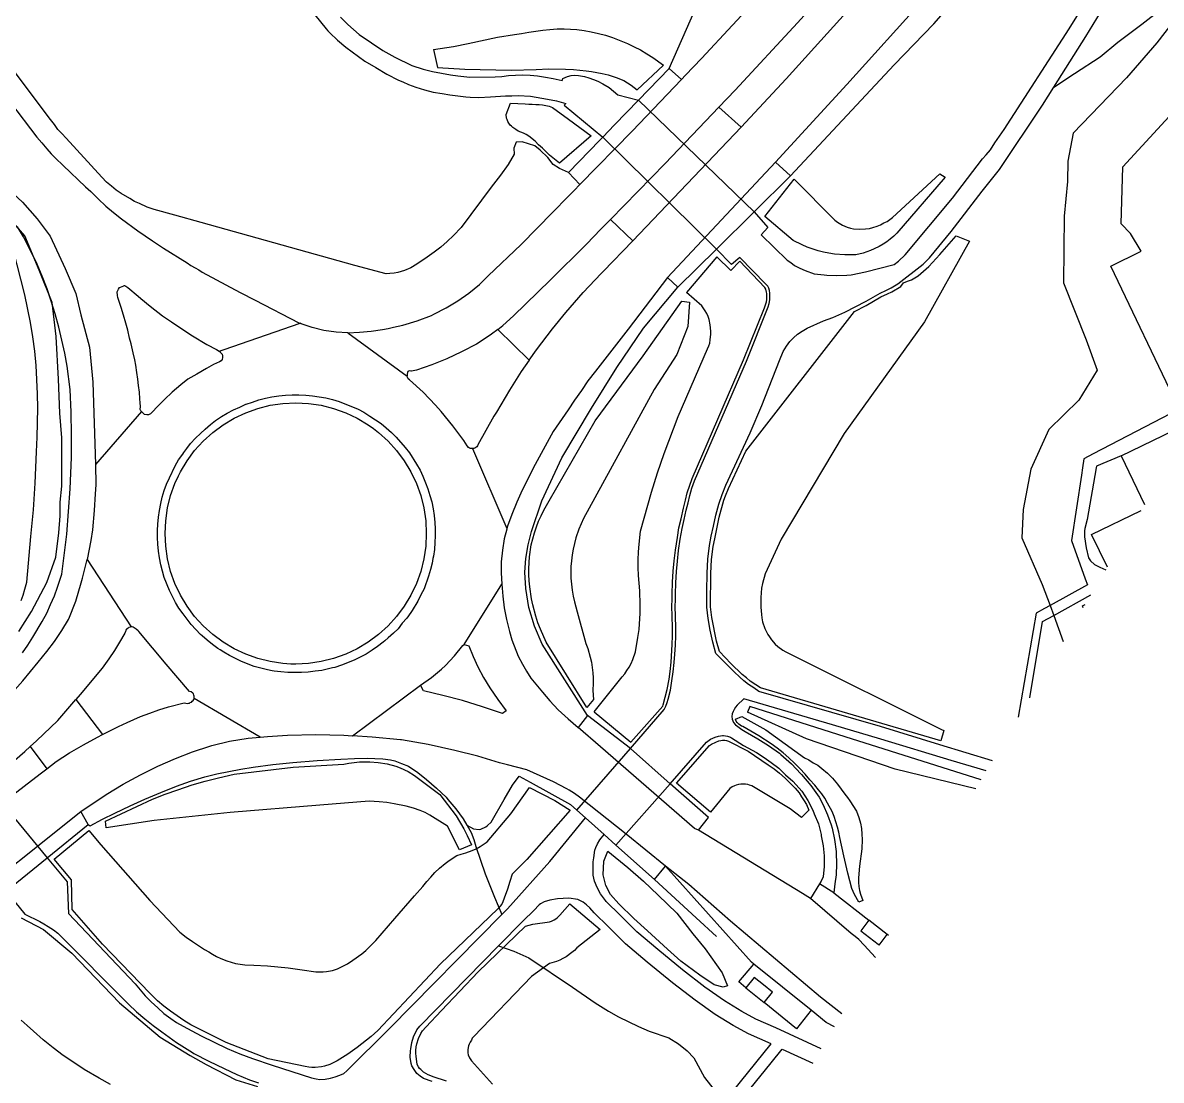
# Model space of a CAD drawing. Header units: millimetres. Extents: x 111502 to 977541, y 8702 to 1044108.
# Drawn here: x 972782.9 to 972962.5, y 472045.1 to 472211.9 of the extents above; entities that cross this region are included whole.
import ezdxf

# ---------------------------------------------------------------- set-up
doc = ezdxf.new("R2010")
doc.units = ezdxf.units.MM
doc.header["$LTSCALE"] = 0.25
doc.layers.add('X HVSS Site Background', color=8, linetype='Continuous')

# ---------------------------------------------------------------- blocks, each defined once
blk = doc.blocks.new('OS MAP')
at = {"layer": 'X HVSS Site Background'}
for points in [[(486744.35, 236833.5), (486736.65, 236823.5), (486731.75, 236817.2), (486723.45, 236806.85), (486715.5, 236797.25), (486705.9, 236785.9), (486705, 236784.85), (486696.65, 236775.15), (486692.3, 236770.2), (486684.1, 236761.1), (486681.55, 236758.25), (486671.75, 236747.7), (486669.25, 236745.05), (486668.6, 236744.4)], [(486800.55, 236896.25), (486799.1, 236894.1), (486797.15, 236891.25), (486793.85, 236886.8), (486792.9, 236885.55), (486786.75, 236877.55), (486781.65, 236870.9), (486775.65, 236862.9), (486769.3, 236854.45), (486760.85, 236843.1), (486750.85, 236829.9), (486750.15, 236829), (486742.4, 236818.95), (486737.4, 236812.6), (486729.05, 236802.25), (486721.05, 236792.55), (486711.45, 236781.15), (486710.5, 236780.05), (486702.1, 236770.35), (486697.75, 236765.35), (486689.5, 236756.15), (486686.9, 236753.3), (486677.05, 236742.7), (486674.5, 236740)], [(486748.25, 236806.45), (486743.05, 236800), (486731.35, 236785.85), (486718.6, 236770.55), (486706.95, 236757.2), (486694.7, 236743.6), (486683.45, 236731.35)], [(486678, 236736.85), (486685.1, 236744.5), (486700.05, 236761.05), (486715.15, 236778.35), (486726.6, 236791.8), (486733.3, 236800), (486742.4, 236811.1), (486759.05, 236832.5), (486770.4, 236847.9), (486776.85, 236856.75), (486798.15, 236884.7), (486799.95, 236886.9), (486801.9, 236889), (486803.95, 236891), (486804.85, 236891.75)], [(486702.14, 236746.7), (486708.4, 236753.16), (486716.48, 236762.34), (486723.54, 236771.93), (486726.91, 236775.9), (486728.37, 236777.56), (486732.75, 236783.39), (486734.48, 236785.2), (486735.71, 236786.12), (486736.69, 236786.63), (486737.73, 236786.94), (486738.83, 236787.03), (486740.34, 236786.78), (486741.01, 236786.53), (486744.04, 236784.84), (486765.02, 236811.17), (486793.95, 236850.4)], [(486614.8, 236754.2), (486615.95, 236753.05), (486617.75, 236751.5), (486619.7, 236750.15), (486621.5, 236748.95), (486623.35, 236747.9), (486626.05, 236746.6), (486627.85, 236746), (486629.3, 236745.65), (486632.15, 236745.1), (486633.3, 236744.95), (486635.2, 236744.75), (486639.2, 236744.8), (486640.25, 236744.85), (486641.3, 236745), (486643.5, 236745.1), (486644.7, 236745.05), (486645.9, 236744.95), (486647.15, 236744.75), (486648.35, 236744.55), (486649.8, 236744.2), (486649.9, 236744.55), (486650.6, 236744.85), (486651.2, 236745), (486651.75, 236745.05), (486652.35, 236745), (486653.3, 236744.85), (486654, 236744.65), (486654.7, 236744.4), (486655.4, 236744.1), (486656.2, 236743.7), (486657.2, 236743.1), (486658.55, 236741.95), (486661.8, 236741.1)], [(486600.05, 236767.85), (486612.55, 236752.35), (486612.8, 236752.05), (486613.1, 236751.75), (486614.35, 236750.6), (486615.65, 236749.5), (486618.65, 236747.3), (486620.35, 236746.25), (486622.1, 236745.2), (486623.95, 236744.3), (486624.65, 236744), (486625.55, 236743.6), (486626.7, 236743.15), (486628.05, 236742.75), (486629.4, 236742.4), (486630.85, 236742.15), (486632.05, 236741.95), (486634.55, 236741.65), (486635.25, 236741.6), (486636.65, 236741.55), (486638.45, 236741.65), (486640.85, 236741.8), (486641.85, 236741.8), (486642.85, 236741.85), (486644.8, 236741.75), (486647.45, 236741.3), (486648.9, 236741), (486650.35, 236740.6), (486650.1, 236740.35), (486656.2, 236735.3)], [(486680.05, 236723.5), (486682.2, 236721.05), (486681.15, 236719.9), (486685.25, 236715.9), (486685.85, 236715.5), (486686.45, 236715.05), (486687.25, 236714.6), (486688.1, 236714.25), (486689.55, 236713.75), (486691.1, 236713.55), (486691.55, 236713.5), (486693.1, 236713.45), (486694.7, 236713.5), (486695.35, 236713.55), (486697.65, 236714.05), (486702.15, 236715.2), (486702.85, 236715.75), (486703.9, 236716.75), (486711.35, 236725.65), (486716.1, 236731.85), (486716.7, 236732.5), (486717.35, 236733.3), (486718.05, 236734.4), (486719.5, 236736.5), (486729.75, 236752.4), (486738.55, 236766.5)], [(486727.35, 236743.18), (486732.4, 236751.15), (486740.5, 236764.45), (486745.65, 236773.05), (486746.35, 236774.1), (486747.1, 236775.1), (486748.05, 236776.2), (486749.05, 236777.25), (486750, 236778.1), (486751, 236778.85), (486751.75, 236779.35), (486752.55, 236779.85), (486753.7, 236780.25), (486762.84, 236761.21)], [(486762.84, 236761.21), (486758.45, 236761.87), (486757.38, 236761.4), (486752.97, 236759.46), (486749.41, 236757.66), (486743.62, 236750.18), (486738.83, 236744.67), (486730.42, 236735.92), (486729.55, 236731.52), (486729.53, 236728.3), (486728.97, 236722.84), (486728.88, 236712.31), (486732.47, 236703.32), (486734.21, 236698.52), (486731.29, 236693.78), (486726.56, 236689.16), (486723.74, 236682.92), (486722.53, 236676.57), (486722.32, 236672.1), (486725.53, 236664.73), (486726.75, 236661.41)], [(486727.35, 236743.18), (486730.63, 236745.31), (486734.66, 236747.98), (486737.47, 236750.26), (486741.23, 236753.1), (486744.3, 236755.47), (486747.75, 236757.93), (486750.88, 236759.57), (486753.51, 236760.81), (486759.11, 236762.23), (486762.84, 236761.21)], [(486650.75, 236729.7), (486649.33, 236730.34), (486648.33, 236730.99), (486647.51, 236732.08), (486646.28, 236733.22), (486645.44, 236733.9), (486643.44, 236734.56), (486642.52, 236734.49), (486642.15, 236733.57), (486642.2, 236732.6), (486641.25, 236731), (486640.05, 236729.3), (486638.55, 236727.4), (486633.85, 236721.05), (486632.65, 236719.8), (486631.65, 236718.85), (486630.65, 236717.95), (486629.6, 236717.15), (486628.5, 236716.35), (486626.85, 236715.25), (486625.9, 236714.7), (486624.9, 236714.25), (486623.85, 236713.95), (486623.25, 236713.85), (486622.6, 236713.8), (486622, 236713.75), (486617.05, 236715.05), (486592.8, 236721.85), (486588.65, 236723), (486585.4, 236723.85), (486584.3, 236724.25), (486583.1, 236724.8), (486582.3, 236725.15), (486581.55, 236725.6), (486580.2, 236726.4), (486579.4, 236726.95), (486578.65, 236727.55), (486577.9, 236728.2), (486577.15, 236728.95), (486571.5, 236735.15), (486570.85, 236735.85), (486570.2, 236736.5), (486569.65, 236737.3), (486569.05, 236738.05), (486557.85, 236752.9)], [(486666.65, 236746.1), (486672.71, 236759.87)], [(486562.75, 236740.75), (486566.9, 236735.3), (486567.7, 236734.4), (486568.45, 236733.45), (486569.15, 236732.65), (486569.85, 236731.95), (486571.05, 236730.8), (486574.59, 236727.47), (486575.4, 236726.7), (486576.55, 236725.55), (486577.8, 236724.4), (486579, 236723.4), (486580.25, 236722.4), (486582.8, 236720.5), (486585.16, 236718.92), (486586.85, 236717.8), (486590.6, 236715.45), (486591.2, 236715.05), (486591.85, 236714.7), (486592.45, 236714.35), (486593, 236714), (486598.95, 236710.8), (486601.35, 236709.56), (486608.25, 236706), (486608.44, 236705.92)], [(486747.15, 236692.4), (486746.82, 236693.08), (486736.32, 236714.93), (486741.12, 236717.28), (486739.47, 236720.09), (486737.97, 236721.63), (486738.24, 236730.62), (486760.11, 236754.35), (486762.93, 236750.04), (486763.63, 236750.55), (486767, 236743.67), (486766.41, 236743.27), (486768.84, 236738.93), (486757.56, 236726.51), (486761.1, 236721.69), (486765.57, 236724.16)], [(486629.5, 236749.1), (486632.65, 236749.6), (486634.95, 236750.05), (486639.55, 236751.05), (486642.25, 236751.5), (486643.35, 236751.65), (486644.5, 236751.85), (486645.6, 236752), (486646.75, 236752.15), (486647.85, 236752.25), (486649, 236752.35), (486650.1, 236752.35), (486652.1, 236752.25), (486653.25, 236752.1), (486654.35, 236751.9), (486655.5, 236751.65), (486656.6, 236751.35), (486657.7, 236751), (486659.05, 236750.5), (486660.1, 236750.05), (486661.15, 236749.55), (486662.15, 236749.05), (486663.15, 236748.45), (486664.1, 236747.85), (486665.75, 236746.65)], [(486629.5, 236749.1), (486630.1, 236746.25), (486634.4, 236746), (486641.75, 236745.85), (486645.65, 236745.95), (486647.6, 236746.05), (486650.3, 236746), (486651.55, 236745.95), (486653.55, 236745.75), (486654.4, 236745.65), (486656.1, 236745.35), (486657.05, 236745.1), (486657.65, 236744.9), (486658.3, 236744.7), (486659.5, 236744.2), (486660.1, 236743.85), (486660.65, 236743.5), (486661.6, 236742.75), (486665.75, 236746.65)], [(486661.8, 236741.1), (486666.65, 236746.1)], [(486668.6, 236744.4), (486666.65, 236746.1)], [(486685.8, 236729.2), (486702.14, 236746.7)], [(486668.6, 236744.4), (486660.8, 236736.25), (486652.55, 236727.8)], [(486717.65, 236636.92), (486709.35, 236639.45), (486700, 236642.3), (486680.8, 236647.85), (486680, 236648.4), (486679.15, 236648.95), (486678.45, 236649.55), (486677.8, 236650.1), (486676.9, 236650.95), (486674, 236653.85), (486673.55, 236655.65), (486673.15, 236657.5), (486672.8, 236659.35), (486672.6, 236661.15), (486672.6, 236663.65), (486672.65, 236666.5), (486672.75, 236668.7), (486673, 236670.85), (486673.3, 236672.35), (486673.65, 236673.9), (486674, 236675.65), (486674.5, 236677.4), (486675, 236678.9), (486675.6, 236680.4), (486679.45, 236688.65), (486681.3, 236692.95), (486684.05, 236700.05), (486684.65, 236701.45), (486685.15, 236702.3), (486685.7, 236703.05), (486686.3, 236703.65), (486686.9, 236704.2), (486687.65, 236704.7), (486688.45, 236705.15), (486691, 236706.3), (486692.5, 236706.85), (486694.4, 236707.7), (486697.75, 236709.4), (486699.95, 236710.7), (486700.85, 236711.1), (486701.7, 236711.5), (486702.75, 236712.15), (486706.75, 236715.25), (486707.75, 236716.25), (486711.15, 236720.4), (486716.05, 236726.75), (486718.8, 236730.2), (486725.55, 236740.35), (486727.35, 236743.18)], [(486549.05, 236740.8), (486549.45, 236740.3), (486553.03, 236735.95), (486554.37, 236734.45), (486556.76, 236732.32), (486561.02, 236728.37), (486564.62, 236725.01), (486566.94, 236722.41), (486569.01, 236719.67), (486571.38, 236714.58), (486573.04, 236710.62), (486573.85, 236707.25), (486575.21, 236702.14), (486575.74, 236696.66), (486576.17, 236683.64)], [(486640.95, 236738.85), (486641.6, 236740.65), (486643.95, 236740.55), (486644.5, 236740.5), (486645.05, 236740.5), (486645.6, 236740.45), (486646.15, 236740.45), (486646.65, 236740.4), (486647.2, 236740.3), (486647.7, 236740.15), (486648.25, 236739.95), (486650.75, 236738.15), (486654.35, 236735.5), (486649.35, 236731.2)], [(486656.2, 236735.3), (486658.05, 236737.25), (486661.8, 236741.1)], [(486680.05, 236723.5), (486661.8, 236741.1)], [(486649.35, 236731.2), (486647.8, 236732.45), (486647.2, 236733), (486646.65, 236733.55), (486646.05, 236734.1), (486645.5, 236734.65), (486644.5, 236735.45), (486644.1, 236735.7), (486643.7, 236735.9), (486643.25, 236736.05), (486642.85, 236736.25), (486642.45, 236736.5), (486642, 236736.8), (486641.8, 236737), (486641.55, 236737.2), (486641.35, 236737.5), (486641.2, 236737.75), (486641.1, 236738.05), (486641, 236738.3), (486640.95, 236738.85)], [(486674.5, 236740), (486666.05, 236731.15), (486657.4, 236722.3)], [(486674.5, 236740), (486678, 236736.85)], [(486678, 236736.85), (486660.9, 236718.95)], [(486650.75, 236729.7), (486655.7, 236734.8), (486656.2, 236735.3)], [(486674.1, 236717.6), (486656.2, 236735.3)], [(486666.4, 236713.15), (486683.45, 236731.35)], [(486685.8, 236729.2), (486683.45, 236731.35)], [(486652.55, 236727.8), (486650.75, 236729.7)], [(486709.35, 236729.5), (486710.2, 236729), (486702.6, 236720.15), (486702.1, 236719.65), (486701.55, 236719.2), (486701, 236718.8), (486700.4, 236718.4), (486699.8, 236718.05), (486699, 236717.65), (486698.45, 236717.4), (486697.25, 236717), (486696.1, 236716.75), (486695.2, 236716.7), (486694.35, 236716.7), (486692.75, 236716.85), (486691.85, 236717), (486691, 236717.15), (486690.15, 236717.35), (486688.45, 236717.95), (486687.65, 236718.3), (486686.2, 236719), (486681.75, 236722.75), (486686.4, 236728.65)], [(486686.4, 236728.65), (486692.8, 236722.2), (486693.2, 236721.9), (486694, 236721.4), (486694.75, 236721.1), (486695.25, 236720.95), (486695.75, 236720.85), (486696.75, 236720.75), (486697.65, 236720.8), (486698.25, 236720.9), (486698.8, 236721.05), (486699.45, 236721.25), (486700, 236721.45), (486700.55, 236721.75), (486701.05, 236722), (486701.9, 236722.6), (486709.35, 236729.5)], [(486564.06, 236657.29), (486566.02, 236660.46), (486568.49, 236665.02), (486569.88, 236669.05), (486570.38, 236672.86), (486570.59, 236675.55), (486570.58, 236677.71), (486570.81, 236680.22), (486570.84, 236687.88), (486570.52, 236691.77), (486570.3, 236697.1), (486569.92, 236703.83), (486569.31, 236709.18), (486567.24, 236714.32), (486564.99, 236719.72), (486561.87, 236723.31)], [(486615.95, 236704.4), (486617.8, 236704.5), (486619.65, 236704.7), (486621.45, 236704.95), (486622.3, 236705.1), (486623.14, 236705.3), (486624.65, 236705.65), (486626.9, 236706.3), (486629.15, 236707.15), (486629.55, 236707.35), (486631.45, 236708.35), (486633.3, 236709.45), (486635.05, 236710.7), (486636.75, 236712.05), (486638.1, 236713.4), (486643.3, 236718.35), (486648.3, 236723.45), (486650.65, 236725.85), (486651.65, 236726.85), (486652.55, 236727.8)], [(486685.8, 236729.2), (486680.05, 236723.5)], [(486564.6, 236653.95), (486565.45, 236655.15), (486566.25, 236656.4), (486567.75, 236658.9), (486568.45, 236660.2), (486569.05, 236661.55), (486569.65, 236662.95), (486570.15, 236664.3), (486570.85, 236666.35), (486571.6, 236672.65), (486571.9, 236676.25), (486572.15, 236679.8), (486572.35, 236684.75), (486572.35, 236688.35), (486572.3, 236691.9), (486572.15, 236695.5), (486571.65, 236699.15), (486571.3, 236701.2), (486570.85, 236703.25), (486570.35, 236705.3), (486569.8, 236707.4), (486569.15, 236709.4), (486568.5, 236711.35), (486567.75, 236713.35), (486566.95, 236715.25), (486565.65, 236717.95), (486564.8, 236719.55), (486563.85, 236721.15)], [(486564.4, 236662.2), (486564.75, 236663.05), (486565, 236664), (486565.3, 236665.1), (486565.95, 236672.3), (486566.35, 236676.5), (486566.65, 236680.7), (486566.85, 236685.65), (486566.95, 236687.95), (486567.05, 236692.55), (486567, 236694.8), (486566.8, 236699.25), (486566.55, 236701.55), (486566.25, 236703.8), (486565.9, 236706.05), (486565, 236710.4), (486561.95, 236722.35)], [(486639.6, 236704.95), (486640.4, 236705.6), (486642.1, 236707.1), (486647.9, 236712.75), (486653.6, 236718.4), (486655.85, 236720.75), (486657.4, 236722.3)], [(486657.4, 236722.3), (486660.9, 236718.95)], [(486680.05, 236723.5), (486674.1, 236717.6)], [(486644.55, 236700.1), (486645.7, 236701.75), (486648.25, 236705.05), (486650.35, 236707.65), (486653.1, 236710.8), (486655.95, 236713.8), (486656.25, 236714.1), (486660.9, 236718.95)], [(486710, 236641.7), (486709.5, 236640.05), (486681.05, 236648.4), (486680.35, 236648.9), (486679.45, 236649.45), (486678.85, 236650), (486678.2, 236650.55), (486676.4, 236652.25), (486674.6, 236654.15), (486674.15, 236655.8), (486673.4, 236659.5), (486673.2, 236661.2), (486673.25, 236666.45), (486673.35, 236668.65), (486673.6, 236670.7), (486673.85, 236671.9), (486674.55, 236675.35), (486675.3, 236678), (486675.55, 236678.7), (486676, 236679.85), (486678.75, 236685.75), (486695.9, 236707.8), (486697.75, 236708.75), (486700.05, 236710.1), (486701.1, 236710.55), (486701.8, 236710.9), (486703.2, 236711.75), (486703.65, 236712.3), (486704.25, 236712.55), (486704.9, 236712.8), (486705.95, 236713.4), (486707.65, 236714.9), (486709.35, 236716.8), (486711.95, 236719.7), (486714.05, 236718.9)], [(486714.05, 236718.9), (486706.95, 236706.15), (486694.25, 236688.55), (486684.35, 236671.85), (486681.8, 236666.4), (486681.4, 236664.9), (486681.25, 236664.15), (486681.15, 236663.4), (486681.1, 236662.65), (486681.1, 236661.15), (486681.15, 236660.55), (486681.2, 236660), (486681.3, 236659.45), (486681.4, 236658.85), (486681.75, 236657.8), (486681.95, 236657.35), (486682.2, 236656.85), (486682.5, 236656.45), (486682.8, 236656), (486683.4, 236655.3), (486683.8, 236654.95), (486684.6, 236654.35), (486685.05, 236654.1), (486685.8, 236653.75), (486709.65, 236641.85), (486710, 236641.7)], [(486660.55, 236638.85), (486665.85, 236645), (486666.05, 236645.3), (486666.15, 236645.55), (486666.35, 236646.1), (486666.5, 236646.65), (486666.85, 236648.05), (486667.1, 236649.5), (486667.3, 236650.95), (486667.45, 236652.4), (486667.55, 236653.75), (486667.65, 236655.15), (486667.7, 236656.6), (486667.7, 236658), (486667.6, 236661.3), (486667.65, 236662.25), (486667.65, 236663.2), (486667.7, 236665), (486667.8, 236666.75), (486667.95, 236668.4), (486668.15, 236670.1), (486668.4, 236671.85), (486668.7, 236673.55), (486669.05, 236675), (486669.35, 236676.45), (486669.65, 236677.6), (486669.9, 236678.75), (486670.25, 236679.9), (486670.65, 236681.05), (486678.85, 236699.95), (486682.3, 236708.5), (486682.45, 236709.05), (486682.55, 236709.6), (486682.55, 236710.7), (486682.5, 236711.1), (486682.4, 236711.45), (486682.2, 236711.8), (486681.85, 236712.15), (486677.8, 236716.3), (486676.5, 236715.2), (486674.1, 236717.6)], [(486674.1, 236717.6), (486668.05, 236711.6)], [(486654.8, 236644.65), (486660.6, 236639.85), (486665.65, 236645.55), (486665.7, 236645.75), (486666.35, 236648.15), (486666.65, 236649.8), (486666.8, 236651), (486666.95, 236652.45), (486667.15, 236655.25), (486667.2, 236656.6), (486667.2, 236658), (486667.1, 236661.35), (486667.15, 236662.3), (486667.15, 236663.2), (486667.2, 236665.1), (486667.3, 236666.8), (486667.45, 236668.45), (486667.65, 236670.15), (486667.95, 236672.15), (486668.2, 236673.65), (486668.55, 236675.1), (486668.9, 236676.75), (486669.25, 236678.05), (486669.5, 236679.2), (486670.3, 236681.45), (486678.4, 236700.15), (486681.7, 236708.35), (486682, 236709.3), (486682.05, 236709.7), (486682.05, 236710.65), (486682, 236710.85), (486681.9, 236711.3), (486681.75, 236711.55), (486677.8, 236715.7), (486676.4, 236714.25), (486674.2, 236716.4), (486669.4, 236710.8)], [(486583.4, 236692.01), (486583.32, 236692.11), (486583.18, 236692.31), (486583.22, 236692.78), (486583.17, 236693.39), (486583.14, 236694.02), (486583.08, 236695.07), (486582.93, 236696.1), (486582.82, 236697.12), (486582.69, 236698.18), (486582.53, 236699.34), (486582.35, 236700.15), (486582.11, 236701.27), (486581.79, 236702.7), (486581.53, 236703.6), (486581.22, 236704.84), (486580.92, 236705.94), (486580.56, 236707.23), (486580.2, 236708.4), (486579.82, 236709.53), (486579.67, 236710.01), (486579.6, 236710.31), (486579.57, 236710.91), (486579.7, 236711.22), (486579.76, 236711.31), (486579.93, 236711.55), (486580.09, 236711.65), (486580.6, 236711.86), (486580.66, 236711.88), (486580.72, 236711.89), (486580.94, 236711.8), (486581.26, 236711.55), (486582.86, 236710.22), (486583.3, 236709.85), (486584.78, 236708.61), (486586.74, 236707.12), (486588.13, 236706.13), (486589.78, 236705.03), (486591.45, 236703.95), (486593.69, 236702.59), (486595.25, 236701.77), (486595.66, 236701.53)], [(486666.4, 236713.15), (486660.2, 236705), (486655.05, 236698.35), (486653.85, 236696.85), (486652.8, 236695.3), (486651.7, 236693.8), (486650.7, 236692.3), (486648.35, 236688.85), (486645.5, 236683.65), (486643.45, 236679.6), (486642.6, 236677.7), (486641.85, 236675.75), (486641.15, 236673.9), (486641.07, 236673.57)], [(486646.6, 236655.3), (486645.39, 236658.13), (486644.53, 236661.08), (486644.03, 236664.11), (486643.9, 236666.66), (486644.04, 236668.82), (486644.4, 236670.96), (486644.94, 236673.07), (486646.55, 236677.9), (486649.72, 236684.72), (486654.39, 236692.52), (486658.38, 236698.93), (486662.62, 236705.17), (486668.05, 236711.6)], [(486666.4, 236713.15), (486668.05, 236711.6)], [(486654.8, 236644.65), (486659.25, 236650.15), (486659.65, 236650.65), (486660, 236651.15), (486660.35, 236651.7), (486660.65, 236652.25), (486660.95, 236652.9), (486661.35, 236654.1), (486661.7, 236656.35), (486661.9, 236657.6), (486662.1, 236660.2), (486662.1, 236661.5), (486662.05, 236663.7), (486661.9, 236664.95), (486661.8, 236666.15), (486661.75, 236667.4), (486661.75, 236668.6), (486661.8, 236669.85), (486661.9, 236671.1), (486662.15, 236673.15), (486663.85, 236679.3), (486664.8, 236682.35), (486665.85, 236685.4), (486668.1, 236691.2), (486672.7, 236701.9), (486672.9, 236702.35), (486673.05, 236702.8), (486673.15, 236703.3), (486673.25, 236704.2), (486673.25, 236704.7), (486673.15, 236705.7), (486672.95, 236706.5), (486672.8, 236707), (486672.6, 236707.45), (486672.35, 236707.9), (486671.8, 236708.7), (486669.4, 236710.8)], [(486654.7, 236646.6), (486653.65, 236645.3), (486647.25, 236655.65), (486646.35, 236657.65), (486645.95, 236658.7), (486645.6, 236659.75), (486645.15, 236661.5), (486644.95, 236662.45), (486644.65, 236664.35), (486644.55, 236665.3), (486644.5, 236666.3), (486644.5, 236667.25), (486644.6, 236669.1), (486644.9, 236671), (486645.15, 236671.95), (486645.4, 236672.85), (486645.7, 236673.8), (486646.05, 236674.7), (486646.45, 236675.55), (486646.9, 236676.45), (486647.75, 236677.9), (486655, 236690.55), (486662.55, 236700.8), (486668.65, 236709.4), (486669.85, 236709.25)], [(486669.85, 236709.25), (486669.6, 236705.4), (486667.85, 236701), (486664.3, 236695.5), (486654.05, 236676.75), (486653.15, 236675.15), (486652.75, 236674.3), (486652.4, 236673.45), (486651.95, 236672.1), (486651.7, 236671.2), (486651.5, 236670.3), (486651.35, 236669.4), (486651.25, 236668.45), (486651.15, 236667.55), (486651.15, 236665.7), (486651.25, 236664.75), (486651.35, 236663.85), (486651.5, 236662.9), (486651.7, 236662), (486652.15, 236660.4), (486653.5, 236655.4), (486653.8, 236654.65), (486654.2, 236653.25), (486654.4, 236652.45), (486654.5, 236651.65), (486654.6, 236650.8), (486654.65, 236650), (486654.65, 236649.15), (486654.6, 236648), (486654.7, 236646.6)], [(486595.66, 236701.53), (486596.45, 236701.8), (486608.44, 236705.92)], [(486615.95, 236704.4), (486614.1, 236704.5), (486612.15, 236704.8), (486610.35, 236705.25), (486608.6, 236705.85), (486608.44, 236705.92)], [(486615.95, 236704.4), (486625.3, 236697.6)], [(486639.6, 236704.95), (486638.65, 236704.2), (486638.4, 236704.05), (486636.25, 236702.65), (486634, 236701.45), (486633.9, 236701.4), (486631.6, 236700.3), (486629.2, 236699.35), (486626.8, 236698.55), (486626, 236698.35), (486625.9, 236698.4), (486625.7, 236698.45), (486625.55, 236698.4), (486625.45, 236698.3), (486625.35, 236698.15), (486625.3, 236697.9), (486625.3, 236697.6)], [(486639.6, 236704.95), (486644.55, 236700.1)], [(486595.66, 236701.53), (486595.69, 236701.51), (486595.83, 236701.38), (486595.92, 236701.29), (486596.11, 236701.04), (486596.2, 236700.78), (486596.2, 236700.54), (486596.11, 236700.22), (486595.96, 236700.02), (486595.73, 236699.86), (486595.25, 236699.63), (486594.76, 236699.4), (486593.65, 236698.81), (486592.11, 236697.9), (486590.72, 236697.11), (486589.59, 236696.2), (486588.24, 236695.06), (486587.04, 236693.91), (486586.01, 236692.89), (486584.99, 236691.81), (486584.8, 236691.66), (486584.51, 236691.46), (486584.23, 236691.48), (486583.86, 236691.56), (486583.5, 236691.89), (486583.4, 236692.01)], [(486644.55, 236700.1), (486643.3, 236698.3), (486641.45, 236695.4), (486639.4, 236691.9), (486639, 236691.3), (486636.45, 236686.75), (486636.4, 236686.6), (486636.3, 236686.45), (486636, 236686.25), (486635.85, 236686.2), (486635.65, 236686.15)], [(486635.65, 236686.15), (486635.5, 236686.15), (486635.3, 236686.2), (486635.15, 236686.25), (486635, 236686.35), (486634.8, 236686.6), (486634.25, 236687.45), (486632.55, 236689.75), (486630.7, 236692), (486629.8, 236693), (486627.85, 236695.05), (486625.7, 236697), (486625.5, 236697.15), (486625.4, 236697.3), (486625.35, 236697.4), (486625.3, 236697.6)], [(486592.7, 236656.85), (486592, 236657.6), (486591.25, 236658.4), (486589.95, 236660.1), (486589.3, 236661), (486588.75, 236661.9), (486588.3, 236662.85), (486587.8, 236663.8), (486587, 236665.8), (486586.7, 236666.85), (486586.45, 236667.85), (486586.25, 236668.95), (486586.1, 236670), (486586, 236671.1), (486585.95, 236672.15), (486585.95, 236673.25), (486586, 236674.25), (486586.1, 236675.35), (486586.25, 236676.4), (486586.45, 236677.5), (486586.65, 236678.5), (486587, 236679.55), (486587.35, 236680.55), (486587.8, 236681.55), (486588.7, 236683.45), (486589.25, 236684.4), (486589.9, 236685.3), (486590.07, 236685.52), (486590.55, 236686.15), (486591.15, 236686.95), (486591.9, 236687.8), (486592.7, 236688.55), (486593.45, 236689.25), (486594.3, 236689.95), (486595.1, 236690.6), (486596.05, 236691.2), (486596.9, 236691.75), (486597.9, 236692.3), (486598.9, 236692.7), (486599.85, 236693.15), (486599.9, 236693.17), (486600.9, 236693.5), (486601.9, 236693.85), (486602.95, 236694.1), (486603.95, 236694.3), (486605.05, 236694.5), (486606.1, 236694.6), (486607.2, 236694.65), (486608.25, 236694.65), (486609.35, 236694.6), (486610.4, 236694.5), (486611.45, 236694.35), (486612.5, 236694.15), (486613.55, 236693.9), (486614.6, 236693.6), (486617.6, 236692.4), (486618.5, 236691.9), (486619.45, 236691.3), (486620.3, 236690.7), (486621.2, 236690.1), (486622, 236689.45), (486622.85, 236688.7), (486623.6, 236687.95), (486625, 236686.35), (486625.7, 236685.5), (486626.8, 236683.7), (486627.35, 236682.75), (486627.8, 236681.8), (486628.2, 236680.75), (486628.6, 236679.8), (486628.9, 236678.75), (486629.2, 236677.75), (486629.4, 236676.65), (486629.6, 236675.6), (486629.7, 236674.5), (486629.75, 236673.5), (486629.75, 236673.06), (486629.75, 236672.4), (486629.7, 236671.35), (486629.65, 236670.25), (486629.45, 236669.2), (486629.38, 236668.82), (486629.25, 236668.1), (486629, 236667.1), (486628.7, 236666.05), (486628, 236664.05), (486627.5, 236663.1), (486627, 236662.1), (486626.09, 236660.61), (486625.9, 236660.3), (486625.25, 236659.4), (486624.55, 236658.6), (486623.9, 236657.75), (486623.15, 236657.05), (486622.3, 236656.3), (486621.82, 236655.85), (486621.55, 236655.6), (486620.65, 236654.95), (486619.8, 236654.35), (486618.85, 236653.75), (486617.9, 236653.25), (486616.95, 236652.8), (486614.95, 236652), (486613.9, 236651.65), (486613.53, 236651.56), (486612.9, 236651.4), (486611.85, 236651.15), (486610.8, 236651.05), (486609.7, 236650.9), (486608.65, 236650.85), (486606.5, 236650.85), (486605.4, 236650.95), (486604.35, 236651.05), (486604, 236651.12), (486603.3, 236651.25), (486602.25, 236651.5), (486601.2, 236651.8), (486599.2, 236652.6), (486597.3, 236653.5), (486596.4, 236654.05), (486595.83, 236654.41), (486595.45, 236654.65), (486594.6, 236655.25), (486593.75, 236655.95), (486592.95, 236656.65), (486592.7, 236656.85)], [(486583.4, 236692.01), (486576.17, 236683.64)], [(486589.23, 236681.86), (486589.55, 236682.49), (486590.59, 236684.22), (486591.79, 236685.85), (486593.15, 236687.35), (486594.65, 236688.7), (486596.28, 236689.91), (486598.01, 236690.95), (486599.84, 236691.82), (486601.74, 236692.5), (486603.71, 236692.99), (486605.71, 236693.29), (486607.73, 236693.38), (486609.75, 236693.29), (486611.75, 236692.99), (486613.71, 236692.5), (486615.62, 236691.82), (486617.45, 236690.95), (486619.18, 236689.91), (486620.01, 236689.33), (486620.81, 236688.7), (486622.3, 236687.35), (486623.66, 236685.85), (486624.87, 236684.22), (486625.91, 236682.49), (486626.77, 236680.66), (486627.45, 236678.76), (486627.95, 236676.79), (486628.24, 236674.79), (486628.34, 236672.77), (486628.24, 236670.75), (486627.95, 236668.75), (486627.45, 236666.79), (486626.77, 236664.88), (486625.91, 236663.05), (486624.87, 236661.32), (486623.66, 236659.7), (486622.3, 236658.2), (486620.81, 236656.84), (486619.18, 236655.63), (486617.45, 236654.59), (486615.62, 236653.73), (486613.71, 236653.05), (486611.75, 236652.55), (486609.75, 236652.26), (486607.73, 236652.16), (486606.96, 236652.17), (486605.71, 236652.26), (486603.71, 236652.55), (486601.74, 236653.05), (486599.84, 236653.73), (486598.01, 236654.59), (486596.28, 236655.63), (486594.65, 236656.84), (486593.15, 236658.2), (486591.79, 236659.7), (486590.59, 236661.32), (486589.55, 236663.05), (486588.68, 236664.88), (486588, 236666.79), (486587.51, 236668.75), (486587.22, 236670.75), (486587.12, 236672.77), (486587.22, 236674.79), (486587.51, 236676.79), (486588, 236678.76), (486588.68, 236680.66), (486589.23, 236681.86)], [(486747.15, 236692.4), (486733.58, 236685.32), (486732.09, 236684.54), (486731.87, 236683.11), (486731.7, 236681.98), (486730.12, 236671.64), (486732.31, 236665.6), (486732.65, 236664.66), (486726.75, 236661.41)], [(486737.95, 236685), (486749.58, 236690.63)], [(486635.65, 236686.15), (486641.07, 236673.57)], [(486737.95, 236685), (486734.09, 236683.39), (486734.03, 236683.11), (486732.6, 236674.96), (486732.24, 236673.56), (486732.2, 236673.21), (486732.19, 236672.26), (486732.47, 236670.49), (486732.84, 236668.91), (486733.13, 236668.43), (486733.78, 236667.89), (486734.62, 236667.44), (486735.54, 236667.02)], [(486737.95, 236685), (486741.68, 236677.35)], [(486576.17, 236683.64), (486576.2, 236680.45), (486576.1, 236679), (486575.95, 236676.4), (486575.65, 236673.35), (486575.4, 236671.65), (486574.85, 236668.65)], [(486735.8, 236667.46), (486733.3, 236672.6), (486741.11, 236676.39)], [(486641.07, 236673.57), (486641.04, 236673.45), (486640.65, 236671.95), (486640.35, 236670.15), (486640.15, 236668.3), (486640.15, 236666.9), (486640.15, 236666.55), (486640.25, 236664.75)], [(486559.65, 236644.05), (486560.1, 236644.5), (486562.2, 236646.75), (486564.7, 236649.55), (486567.1, 236652.45), (486568.45, 236654.15), (486569.7, 236655.75), (486570.85, 236657.45), (486571.9, 236659.2), (486571.95, 236659.3), (486573.05, 236662.1), (486573.9, 236665), (486574.1, 236665.7), (486574.85, 236668.65)], [(486574.85, 236668.65), (486581.75, 236658.05)], [(486634.3, 236655.25), (486640.25, 236664.75)], [(486640.25, 236664.75), (486640.4, 236662.9), (486640.65, 236661.05), (486641, 236659.2), (486641.45, 236657.3), (486641.85, 236656), (486642.85, 236653.4), (486643.5, 236652.15), (486644.15, 236651.05), (486644.85, 236649.95), (486646.65, 236647.75), (486647.85, 236646.35), (486649.15, 236644.95), (486650.7, 236643.55), (486652.3, 236642.15)], [(486727.33, 236659.84), (486733.19, 236663.07)], [(486726.75, 236661.41), (486725.89, 236660.94), (486724.58, 236660.22), (486721.72, 236643.77)], [(486726.75, 236661.41), (486727.33, 236659.84)], [(486731.99, 236661.05), (486731.85, 236661.35), (486732.3, 236661.57)], [(486723.57, 236646.87), (486725.54, 236658.86), (486727.33, 236659.84)], [(486727.33, 236659.84), (486728.83, 236655.73)], [(486581.75, 236658.05), (486581.6, 236658), (486581.4, 236657.95), (486581.3, 236657.85), (486581.15, 236657.75), (486581.05, 236657.65), (486580.95, 236657.5), (486580.9, 236657.3), (486580.75, 236657.05), (486579.95, 236655.65), (486579.15, 236654.3), (486578.25, 236653), (486577.2, 236651.5), (486573.7, 236647.35), (486573.05, 236646.6)], [(486591.7, 236646.75), (486591.7, 236647.1), (486591.65, 236647.25), (486591.6, 236647.45), (486591.5, 236647.6), (486591.25, 236647.8), (486591, 236647.85), (486587.3, 236652.15), (486583, 236657.3), (486582.9, 236657.4), (486582.55, 236657.7), (486582.1, 236658), (486581.95, 236658.05), (486581.75, 236658.05)], [(486627.4, 236648.85), (486629.15, 236650.05), (486630.75, 236651.35), (486631.35, 236651.95), (486632.8, 236653.45), (486634.1, 236655.1), (486634.3, 236655.25)], [(486634.3, 236655.25), (486635.05, 236655.05), (486635.75, 236653.35), (486636.45, 236651.75), (486637.35, 236650.05), (486638.35, 236648.4), (486639.6, 236646.6), (486640.95, 236644.8), (486640.35, 236644.35), (486637.2, 236645.4), (486634.05, 236646.4), (486630.95, 236647.2), (486627.9, 236647.95), (486627.4, 236648.85)], [(486653.75, 236644.05), (486646.6, 236655.3)], [(486616.69, 236640.86), (486627.4, 236648.85)], [(486565.85, 236639.15), (486566.85, 236640.05), (486570.2, 236643.25), (486573.05, 236646.6)], [(486573.05, 236646.6), (486577.25, 236641.05)], [(486577.25, 236641.05), (486579.75, 236642.3), (486581.15, 236642.95), (486583.25, 236643.9), (486584.7, 236644.45), (486586.15, 236644.95), (486587.65, 236645.4), (486590.15, 236646.05), (486590.4, 236646), (486590.6, 236645.95), (486590.8, 236646), (486590.95, 236646), (486591.1, 236646.1), (486591.3, 236646.15), (486591.4, 236646.3), (486591.55, 236646.45), (486591.65, 236646.6), (486591.7, 236646.75)], [(486602.13, 236640.65), (486591.7, 236646.75)], [(486711.15, 236636.98), (486700.05, 236640.3), (486692.45, 236642.6), (486678.45, 236646.7), (486677.4, 236645.7), (486677.1, 236645.35), (486676.9, 236645), (486676.75, 236644.7), (486676.6, 236644.3), (486676.55, 236643.9), (486676.6, 236643.5), (486676.7, 236643.2), (486676.8, 236642.95), (486677.15, 236642.6), (486677.5, 236642.3), (486678.1, 236641.85), (486678.65, 236641.55), (486680.65, 236640.4), (486682.35, 236639.3), (486684.05, 236638.1), (486684.3, 236637.9), (486685.95, 236636.45), (486687.45, 236634.85), (486687.55, 236634.75), (486689, 236633), (486690.35, 236631.2), (486690.95, 236629.95), (486691.65, 236628.4), (486692.2, 236626.8), (486692.35, 236626.3), (486692.75, 236624.5), (486693, 236622.6), (486693, 236622.4), (486693.05, 236620.65), (486693, 236618.9)], [(486715.86, 236633.91), (486694.45, 236640.7), (486679.4, 236645.5), (486679, 236644.6)], [(486653.75, 236644.05), (486652.3, 236642.15)], [(486660.55, 236638.85), (486653.75, 236644.05)], [(486697.2, 236614.85), (486696.6, 236614.6), (486695.9, 236615.8), (486695.5, 236616.75), (486694.85, 236619.2), (486694.2, 236621.9), (486693.6, 236624.8), (486693.45, 236625.65), (486693.2, 236626.45), (486692.95, 236627.3), (486692.7, 236628.1), (486692.35, 236628.9), (486691.65, 236630.25), (486691.2, 236631), (486690.75, 236631.7), (486690.2, 236632.35), (486689.65, 236633.05), (486688.85, 236633.9), (486688.1, 236634.8), (486687.3, 236635.7), (486686.45, 236636.55), (486685.55, 236637.4), (486684.65, 236638.15), (486683.7, 236638.9), (486682.75, 236639.6), (486680.8, 236640.85), (486678.3, 236642.3), (486678.05, 236642.4), (486677.65, 236642.7), (486677.4, 236642.95), (486677.25, 236643.15), (486677.1, 236643.5), (486678.1, 236643.9)], [(486678.1, 236643.9), (486681.9, 236641.8), (486688, 236637.4), (486688.7, 236637.05), (486689.4, 236636.6), (486690.1, 236636.2), (486690.75, 236635.7), (486691.65, 236634.95), (486692.45, 236634.15), (486693.2, 236633.25), (486694.4, 236631.65), (486694.8, 236631.1), (486695.15, 236630.6), (486696.2, 236628.95), (486696.6, 236627.95), (486696.85, 236627.1), (486697, 236626.25), (486697.05, 236625.35), (486697.1, 236624.5), (486697.05, 236623), (486696.7, 236620.3), (486696.65, 236619.7), (486696.6, 236619.05), (486696.55, 236618.45), (486696.55, 236617.7), (486696.6, 236617.1), (486696.7, 236616.45), (486696.85, 236615.85), (486697.2, 236614.85)], [(486715.02, 236632.48), (486702.3, 236635.6), (486688.35, 236640.4), (486679, 236644.6)], [(486671.3, 236625.95), (486670.65, 236626.25), (486655.81, 236639.11), (486652.3, 236642.15)], [(486552.25, 236641.25), (486568.5, 236621.6)], [(486568.45, 236635.65), (486569.95, 236636.8), (486572.05, 236638.15), (486574.25, 236639.45), (486576.45, 236640.65), (486577.25, 236641.05)], [(486573.85, 236628.9), (486577.85, 236631.6), (486580.5, 236633.2), (486583.25, 236634.7), (486586, 236636.05), (486588.75, 236637.25), (486591.45, 236638.35), (486594.2, 236639.2), (486594.5, 236639.3), (486597.3, 236640), (486600.25, 236640.5), (486602.13, 236640.65)], [(486602.13, 236640.65), (486603.3, 236640.75), (486606.45, 236640.95), (486610.9, 236641.05), (486615.35, 236640.95), (486616.69, 236640.86)], [(486666.1, 236620.3), (486659.85, 236625.35), (486652.5, 236631.15), (486651.7, 236631.75), (486650.9, 236632.3), (486650.49, 236632.51), (486648.4, 236633.6), (486644.2, 236635.5), (486641.15, 236636.3), (486639.9, 236636.6), (486636.45, 236637.65), (486632.85, 236638.55), (486628.65, 236639.5), (486624.45, 236640.2), (486624.25, 236640.2), (486619.8, 236640.65), (486616.69, 236640.86)], [(486666.8, 236633.3), (486672.55, 236639.85), (486673.2, 236640.3), (486673.9, 236640.65), (486674.45, 236640.8), (486675.05, 236640.9), (486675.25, 236640.9), (486675.85, 236640.8), (486676.35, 236640.65), (486676.5, 236640.55), (486678.4, 236639.35), (486680.45, 236638.2), (486681.65, 236637.45), (486682.75, 236636.65), (486683.95, 236635.75), (486685, 236634.7), (486686.15, 236633.7), (486687.15, 236632.6), (486687.6, 236632.1), (486688.55, 236630.65), (486689.3, 236629.1), (486689.55, 236628.55), (486690.2, 236626.95), (486690.65, 236625.3), (486690.65, 236625.1), (486690.95, 236623.5), (486691.1, 236621.9), (486691.1, 236620.25), (486690.95, 236618.6), (486690.65, 236617.95), (486690.37, 236617.5)], [(486673.2, 236628.8), (486667.8, 236633.4), (486673, 236639.35), (486673.35, 236639.55), (486674, 236639.85), (486674.5, 236640.05), (486674.8, 236640.1), (486675.05, 236640.15), (486675.45, 236640.15), (486675.7, 236640.1), (486676, 236640), (486679.1, 236638.45), (486682.3, 236636.3), (486683.2, 236635.65), (486684.05, 236634.95), (486684.95, 236634.15), (486685.5, 236633.65), (486686.55, 236632.6), (486687.15, 236631.85), (486687.55, 236631.25), (486687.95, 236630.6), (486688.3, 236630), (486688.7, 236629.15), (486687.55, 236627.95)], [(486545.25, 236622.05), (486546, 236622.7), (486559.25, 236633.55), (486561.45, 236635.35), (486565, 236638.4), (486565.85, 236639.15)], [(486565.85, 236639.15), (486568.45, 236635.65)], [(486652.1, 236629.15), (486660.55, 236638.85)], [(486666.8, 236633.3), (486660.55, 236638.85)], [(486575, 236626.85), (486575.3, 236626.65), (486577.25, 236627.7), (486579.2, 236628.65), (486581.6, 236629.8), (486583.95, 236630.85), (486586.45, 236631.9), (486588.95, 236632.9), (486591.15, 236633.7), (486593.4, 236634.4), (486595.3, 236634.85), (486597.2, 236635.25), (486599.05, 236635.6), (486601, 236635.9), (486604.1, 236636.35), (486607.3, 236636.65), (486611.1, 236636.95), (486614.85, 236637.15), (486617, 236637.3), (486619.1, 236637.35), (486620.2, 236637.3), (486621.5, 236637.2), (486622.7, 236637.05), (486623.35, 236636.9), (486624.45, 236636.5), (486625.55, 236636.05), (486627, 236635.05), (486628.35, 236633.95), (486629.95, 236632.6), (486631.45, 236631.15), (486631.75, 236630.8), (486633, 236629.35), (486634.15, 236627.75), (486634.75, 236626.77)], [(486577.85, 236626.35), (486577.7, 236627.4), (486585.15, 236630.85), (486587.15, 236631.65), (486589.15, 236632.35), (486591.4, 236633.1), (486593.45, 236633.7), (486595.55, 236634.25), (486598, 236634.8), (486607.35, 236635.9), (486615.3, 236636.4), (486616.1, 236636.55), (486617.8, 236636.75), (486619.45, 236636.75), (486620.75, 236636.65), (486622.15, 236636.45), (486623.55, 236636.05), (486624.2, 236635.8), (486625.5, 236635.2), (486626.45, 236634.6), (486630.45, 236631.6), (486633.05, 236628.25), (486634.25, 236626.2), (486634.8, 236625.15), (486635.45, 236623.65), (486633.55, 236622.85)], [(486716.7, 236635.32), (486711.15, 236636.98)], [(486547.8, 236619), (486548.65, 236619.7), (486555.55, 236625.35), (486560.45, 236629.55), (486567.4, 236634.85), (486568.45, 236635.65)], [(486634.75, 236626.77), (486635.78, 236626.18), (486636.68, 236626.1), (486636.94, 236626.15), (486637.72, 236626.49), (486637.99, 236626.68), (486638.58, 236627.25), (486640.64, 236630.8), (486641.95, 236633.05), (486642.97, 236634.51), (486644.7, 236633.55)], [(486644.6, 236632.7), (486648.6, 236630.65), (486651.05, 236629.1), (486644.2, 236621.35), (486641.9, 236619.05), (486641.5, 236617.85), (486641.15, 236616.65), (486640.6, 236615.25), (486640.4, 236614.65), (486640.25, 236614.3), (486639.65, 236613.55), (486630.6, 236604.9), (486620.7, 236594.35), (486619.65, 236593.4), (486617.45, 236591.7), (486615.95, 236590.65), (486614.3, 236589.6), (486613.55, 236589.2), (486613.1, 236589), (486612.3, 236588.75), (486611.8, 236588.65), (486610.8, 236588.55), (486610.3, 236588.55), (486609.8, 236588.6), (486609.2, 236588.7), (486603.4, 236589.9), (486596.75, 236592.45), (486591.2, 236595.25), (486590.1, 236595.95), (486588, 236597.4), (486586.95, 236598.2), (486585.95, 236599.05), (486584.7, 236600.25), (486577.25, 236608), (486572.45, 236613.45), (486572.35, 236618.15), (486569.6, 236621.4), (486575.1, 236625.9)], [(486575.1, 236625.9), (486577, 236623.65), (486584.7, 236614.85), (486589.45, 236609.9), (486590.45, 236609.1), (486591.45, 236608.4), (486593.35, 236607.15), (486594, 236606.8), (486594.6, 236606.4), (486595.25, 236606.05), (486595.9, 236605.75), (486596.85, 236605.35), (486598.25, 236604.95), (486598.95, 236604.85), (486599.7, 236604.75), (486601.1, 236604.7), (486603.3, 236604.55), (486606.55, 236604.25), (486608.75, 236603.95), (486610.9, 236603.6), (486612.05, 236603.6), (486612.6, 236603.65), (486613.55, 236603.85), (486614.35, 236604.1), (486615.15, 236604.5), (486615.9, 236604.9), (486616.75, 236605.45), (486618.15, 236606.45), (486618.8, 236607), (486619.45, 236607.6), (486620.35, 236608.55), (486623.35, 236612.05), (486626.5, 236615.6), (486627.8, 236617.1), (486628.4, 236617.85), (486629.05, 236618.55), (486629.7, 236619.3), (486630.4, 236619.95), (486631.3, 236620.7), (486631.75, 236621.05), (486632.25, 236621.4), (486633.15, 236621.95), (486633.85, 236622.2), (486634.55, 236622.4), (486635.55, 236622.75), (486636.2, 236623.05), (486636.85, 236623.4), (486637.95, 236624.15), (486641.7, 236628.55), (486644.6, 236632.7)], [(486644.7, 236633.55), (486651.1, 236630), (486652.1, 236629.15), (486653.44, 236627.94)], [(486658.25, 236623.6), (486666.8, 236633.3)], [(486672.85, 236627.95), (486666.8, 236633.3)], [(486687.55, 236627.95), (486685.75, 236629.35), (486679.7, 236632.95), (486679.35, 236633.05), (486679.05, 236633.15), (486678.7, 236633.2), (486677.95, 236633.2), (486677.6, 236633.15), (486677.25, 236633.05), (486676.95, 236632.95), (486676.6, 236632.8), (486676.25, 236632.55), (486673.2, 236628.8)], [(486554.15, 236613.25), (486573.85, 236628.9)], [(486575, 236626.85), (486573.85, 236628.9)], [(486633.55, 236622.85), (486631.7, 236626.6), (486628.9, 236628.35), (486628.15, 236628.75), (486627.35, 236629.05), (486626.3, 236629.45), (486625.15, 236629.75), (486623.25, 236630.15), (486622.1, 236630.35), (486620.9, 236630.45), (486619.3, 236630.55), (486611.55, 236629.9), (486597.4, 236628.75), (486585.4, 236627.5), (486577.85, 236626.35)], [(486640.25, 236612.65), (486641.15, 236613.55), (486647.83, 236621.02), (486653.44, 236627.94)], [(486653.44, 236627.94), (486656.39, 236625.28)], [(486671.3, 236625.95), (486672.85, 236627.95)], [(486568.5, 236621.6), (486575, 236626.85)], [(486634.75, 236626.77), (486634.8, 236626.7), (486635.4, 236625.6), (486635.85, 236624.5), (486636.15, 236623.4), (486637.6, 236619.1), (486639.1, 236615.4), (486640.25, 236612.65)], [(486690.64, 236591.47), (486683.47, 236594.77), (486680.31, 236596.15), (486678.1, 236597.38), (486675.38, 236599.06), (486672.3, 236601.23), (486668.78, 236603.92), (486664.85, 236607.15), (486661.55, 236609.95), (486658.94, 236612.58), (486656.73, 236614.72), (486656.61, 236614.86), (486655.83, 236615.93), (486655.31, 236616.93), (486654.86, 236617.91), (486654.68, 236618.86), (486654.67, 236619.56), (486654.66, 236620.01), (486654.69, 236620.95), (486654.75, 236621.6), (486654.95, 236622.83), (486655.08, 236623.24), (486655.36, 236623.83), (486655.73, 236624.43), (486656.39, 236625.28)], [(486656.39, 236625.28), (486658.25, 236623.6), (486664.35, 236618.2)], [(486688.95, 236615.2), (486687.7, 236616), (486671.3, 236625.95)], [(486675.85, 236601.42), (486675.16, 236601.2), (486673.76, 236601.57), (486671.48, 236603.1), (486668.52, 236605.28), (486666.38, 236607.18), (486663.23, 236610.07), (486661.06, 236612.04), (486658.69, 236614.33), (486657.4, 236615.83), (486656.65, 236617.23), (486656.26, 236618.94), (486656.33, 236621.08), (486657, 236622.66)], [(486657, 236622.66), (486660.15, 236620.09), (486662.6, 236617.94), (486664.93, 236615.72), (486667.88, 236612.88), (486670.39, 236609.6), (486672.33, 236607.23), (486675.04, 236603.44), (486675.85, 236601.42)], [(486562.05, 236616.35), (486566.25, 236619.75), (486568.5, 236621.6)], [(486568.5, 236621.6), (486571.65, 236617.8), (486571.9, 236612.85), (486582.4, 236601.75), (486584, 236599.85), (486584.95, 236598.9), (486586, 236597.95), (486586.95, 236597.05), (486588.05, 236596.25), (486588.95, 236595.65), (486589.95, 236595.05), (486591.35, 236594.3), (486592.8, 236593.55), (486596.9, 236591.55), (486598.9, 236590.7), (486600.9, 236589.95), (486604, 236588.9), (486610.25, 236586.9), (486610.95, 236586.75), (486611.55, 236586.65), (486612.4, 236586.7), (486613.2, 236586.85), (486613.95, 236587.05), (486614.7, 236587.3), (486615.3, 236587.6), (486615.8, 236588), (486622.55, 236594.7), (486640.25, 236612.65)], [(486664.35, 236618.2), (486666.1, 236620.3)], [(486693.92, 236596.99), (486690.55, 236599.65), (486676.35, 236611.6), (486669.75, 236617.4), (486666.1, 236620.3)], [(486680.01, 236604.85), (486679.64, 236605.15), (486666.1, 236620.3)], [(486664.35, 236618.2), (486670.93, 236612.12), (486674.1, 236609.2)], [(486693, 236618.9), (486692.8, 236617.5), (486692.65, 236616.1)], [(486562.05, 236616.35), (486565, 236612.7), (486567.35, 236611.55), (486568, 236611.2), (486568.7, 236610.75), (486569.5, 236610.25), (486570.2, 236609.7), (486581.35, 236598.5), (486582.6, 236597.3), (486583.95, 236596.2), (486585.25, 236595.15), (486586.6, 236594.15), (486588.95, 236592.5), (486591.45, 236590.9), (486591.65, 236590.75), (486594.05, 236589.55), (486596.45, 236588.4), (486598.45, 236587.45), (486600.45, 236586.6), (486601.85, 236586.1)], [(486690.37, 236617.5), (486688.95, 236615.2)], [(486692.65, 236616.1), (486690.37, 236617.5)], [(486564.4, 236612.15), (486567.95, 236610.3), (486572.4, 236606.55), (486579.95, 236598.75), (486586.35, 236593.3), (486591.1, 236590.4), (486593.6, 236589), (486598.3, 236586.6), (486601.7, 236585.55)], [(486675.51, 236583.29), (486682.75, 236592.24), (486679.16, 236593.82), (486676.78, 236595.14), (486673.94, 236596.89), (486670.76, 236599.13), (486667.16, 236601.89), (486663.19, 236605.15), (486659.78, 236608.04), (486657.11, 236610.72), (486654.83, 236612.94), (486654.12, 236613.72), (486653.61, 236614.21), (486653.09, 236614.61), (486652.68, 236614.83), (486652.23, 236615.01), (486650.83, 236615.24), (486649.05, 236615.13), (486647.81, 236614.95), (486646.95, 236614.66), (486646.34, 236614.33), (486646.12, 236614.17), (486645.29, 236613.31), (486643.6, 236611.65), (486639.73, 236607.71)], [(486699.2, 236605.87), (486697.45, 236607.85), (486696.6, 236608.7), (486696, 236609.2), (486695.4, 236609.65), (486688.95, 236615.2)], [(486692.65, 236616.1), (486698.17, 236611.75)], [(486631.55, 236586.4), (486629.4, 236587.05), (486629.05, 236587.2), (486628.65, 236587.35), (486627.9, 236587.8), (486627.7, 236588), (486627.45, 236588.2), (486627.25, 236588.4), (486627.1, 236588.65), (486626.9, 236589), (486626.75, 236590.3), (486626.7, 236590.75), (486626.7, 236591.2), (486626.75, 236591.8), (486626.85, 236592.25), (486627.1, 236593.1), (486627.5, 236593.9), (486627.75, 236594.3), (486628.25, 236594.9), (486630.75, 236597.5), (486636.5, 236603.6), (486644, 236610.85), (486645.15, 236611.15), (486647.8, 236611.5), (486648.1, 236611.6), (486648.5, 236611.8), (486648.8, 236612), (486649.05, 236612.2), (486649.4, 236612.55), (486650.97, 236614.33), (486655.77, 236610.3)], [(486578.5, 236585.85), (486576.7, 236586.85), (486574.35, 236588.2), (486572.7, 236589.3), (486571.05, 236590.45), (486569.45, 236591.65), (486567.9, 236592.9), (486566.35, 236594.25), (486565.35, 236595.15), (486564.4, 236596)], [(486698.17, 236611.75), (486696.88, 236610.08)], [(486701.07, 236609.52), (486698.17, 236611.75)], [(486655.77, 236610.3), (486652.1, 236607.4), (486651.7, 236607), (486651.3, 236606.65), (486650.4, 236606), (486649.9, 236605.7), (486649.4, 236605.45), (486648.9, 236605.25), (486647.8, 236604.95), (486644.95, 236602.9), (486635.85, 236593.4), (486635.6, 236593.15), (486635.45, 236592.85), (486635.25, 236592.55), (486635.1, 236592.2), (486635, 236591.95), (486634.9, 236591.35), (486634.9, 236590.85), (486634.95, 236590.55), (486635.15, 236590.05), (486635.45, 236589.6), (486638.8, 236585.9)], [(486696.88, 236610.08), (486699.61, 236607.98), (486699.78, 236607.84)], [(486699.78, 236607.84), (486701.07, 236609.52)], [(486701.29, 236609.38), (486701.07, 236609.52)], [(486629.25, 236586.35), (486627.9, 236586.8), (486627.35, 236587.15), (486626.85, 236587.6), (486626.4, 236588.2), (486626.05, 236588.8), (486625.95, 236589.15), (486625.8, 236590.15), (486625.85, 236591.15), (486625.9, 236591.5), (486626.05, 236592.5), (486626.3, 236593.35), (486626.85, 236594.45), (486627.3, 236595.05), (486639.73, 236607.71)], [(486639.73, 236607.71), (486642.16, 236606.86), (486644.51, 236605.81), (486651.39, 236601.19), (486654.98, 236598.73), (486657.1, 236597.4), (486658.65, 236596.54), (486661.83, 236594.98), (486663.51, 236594.27), (486666.62, 236593.19), (486668.15, 236592.29), (486669.52, 236591.18), (486670.54, 236590.07), (486672.24, 236586.94), (486673.74, 236585.02), (486675.51, 236583.29)], [(486678.76, 236601.12), (486677.67, 236602.04), (486680.01, 236604.85)], [(486689.08, 236597.56), (486680.01, 236604.85)], [(486681.52, 236601.56), (486680.07, 236602.73), (486678.76, 236601.12)], [(486678.76, 236601.12), (486681.65, 236598.77)], [(486682.96, 236600.39), (486681.52, 236601.56)], [(486681.65, 236598.77), (486682.96, 236600.39)], [(486689.08, 236597.56), (486686.76, 236594.64), (486681.65, 236598.77)], [(486692.72, 236594.96), (486691.45, 236595.65), (486689.08, 236597.56)], [(486662.86, 236557.62), (486658.34, 236562.16), (486663.3, 236567.01), (486668.96, 236573.41), (486676.92, 236582.07), (486676.93, 236582.08), (486682.76, 236589.29), (486684.49, 236591.44), (486689.31, 236589.22)]]:
    blk.add_lwpolyline(points, dxfattribs=at)

msp = doc.modelspace()

# ---------------------------------------------------------------- block references
at = {"lineweight": 0}
msp.add_blockref('OS MAP', (486218.2, 235458.61), dxfattribs=at)

doc.saveas('drawing.dxf')
